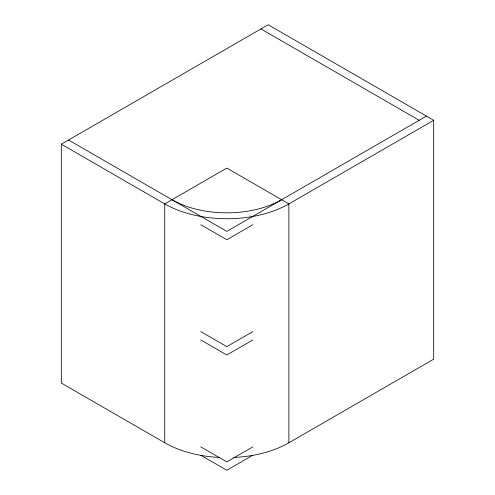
<?xml version="1.0" encoding="UTF-8"?>
<svg xmlns="http://www.w3.org/2000/svg" width="495" height="495" viewBox="0 0 495 495"><rect width="100%" height="100%" fill="white"/><g stroke="black" fill="none" stroke-linecap="round" stroke-linejoin="round"><path stroke-width="0.74" d="M219.242 457.43A87.77 50.669 0 0 1 164.748 442.778L61.318 383.062L61.318 144.187L268.185 24.75L433.682 120.297L433.682 359.172L288.876 442.778A87.77 50.669 0 0 1 233.702 457.467M426.443 116.121L226.815 231.375L68.558 140.005M252.865 224.693L226.815 239.735L200.772 224.699M433.682 120.297L288.876 203.903A87.77 50.669 0 0 1 164.748 203.903L61.318 144.187M252.865 331.588L226.815 346.63L200.772 331.594M252.865 339.954L226.815 354.995L200.772 339.96M252.865 446.849L226.815 461.891L200.772 446.855M252.865 455.208L226.815 470.25L200.772 455.214M260.945 28.933L419.203 120.297M288.876 442.778L288.876 203.903L226.815 168.071L164.748 203.903L164.748 442.778M281.636 199.726A77.529 44.76 0 0 1 171.994 199.726"/></g></svg>
